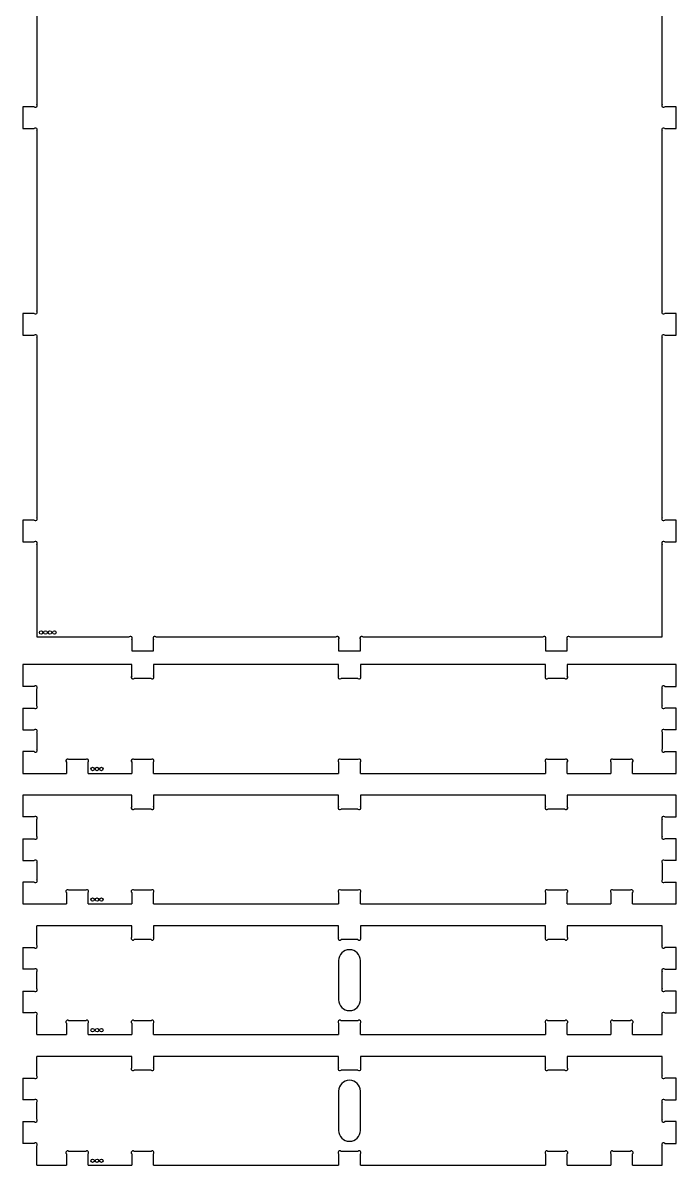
# Model space of a CAD drawing. Header units: inches. Extents: x 3.8 to 27, y 0.2 to 46.7.
# Drawn here: x 3.85 to 15.66, y 0.16 to 20.83 of the extents above; entities that cross this region are included whole.
import ezdxf

# ---------------------------------------------------------------- set-up
doc = ezdxf.new("R2010")
doc.units = ezdxf.units.IN
doc.header["$MEASUREMENT"] = 0
doc.layers.add('FORMAT', color=7, linetype='Continuous')

msp = doc.modelspace()

# ---------------------------------------------------------------- linework, layer by layer
at = {"color": 7, "linetype": 'Continuous', "lineweight": 25}
for p, q in [((3.848, 6.854), (3.848, 6.461)), ((5.817, 6.854), (3.848, 6.854)), ((5.817, 6.649), (5.817, 6.854)), ((6.211, 6.854), (6.211, 6.649)), ((9.557, 6.854), (6.211, 6.854)), ((9.557, 6.649), (9.557, 6.854)), ((9.951, 6.854), (9.951, 6.649)), ((13.297, 6.854), (9.951, 6.854)), ((13.297, 6.649), (13.297, 6.854)), ((13.691, 6.854), (13.691, 6.649)), ((15.659, 6.854), (13.691, 6.854)), ((15.659, 6.461), (15.659, 6.854)), ((4.054, 6.461), (3.848, 6.461)), ((4.098, 6.111), (4.098, 6.417)), ((6.166, 6.604), (5.861, 6.604)), ((9.906, 6.604), (9.601, 6.604)), ((13.647, 6.604), (13.341, 6.604)), ((15.409, 6.111), (15.409, 6.417)), ((15.454, 6.461), (15.659, 6.461)), ((3.848, 6.067), (3.848, 5.673)), ((3.848, 6.067), (4.054, 6.067)), ((15.659, 6.067), (15.454, 6.067)), ((15.659, 5.673), (15.659, 6.067)), ((3.848, 5.673), (4.054, 5.673)), ((4.098, 5.629), (4.098, 5.324)), ((15.409, 5.629), (15.409, 5.324)), ((15.659, 5.673), (15.454, 5.673)), ((3.848, 5.28), (3.848, 4.886)), ((4.054, 5.28), (3.848, 5.28)), ((15.454, 5.28), (15.659, 5.28)), ((15.659, 4.886), (15.659, 5.28)), ((4.636, 5.092), (4.636, 4.886)), ((4.985, 5.136), (4.68, 5.136)), ((5.029, 4.886), (5.029, 5.092)), ((5.817, 5.092), (5.817, 4.886)), ((6.166, 5.136), (5.861, 5.136)), ((6.211, 4.886), (6.211, 5.092)), ((9.557, 5.092), (9.557, 4.886)), ((9.906, 5.136), (9.601, 5.136)), ((9.951, 4.886), (9.951, 5.092)), ((13.297, 5.092), (13.297, 4.886)), ((13.647, 5.136), (13.341, 5.136)), ((13.691, 4.886), (13.691, 5.092)), ((14.478, 5.092), (14.478, 4.886)), ((14.828, 5.136), (14.522, 5.136)), ((14.872, 4.886), (14.872, 5.092)), ((3.848, 4.886), (4.636, 4.886)), ((5.029, 4.886), (5.817, 4.886)), ((6.211, 4.886), (9.557, 4.886)), ((9.951, 4.886), (13.297, 4.886)), ((13.691, 4.886), (14.478, 4.886)), ((14.872, 4.886), (15.659, 4.886)), ((4.098, 1.78), (4.098, 2.13)), ((5.817, 2.13), (4.098, 2.13)), ((5.817, 1.924), (5.817, 2.13)), ((6.211, 2.13), (6.211, 1.924)), ((9.557, 2.13), (6.211, 2.13)), ((9.557, 1.924), (9.557, 2.13)), ((9.951, 2.13), (9.951, 1.924)), ((13.297, 2.13), (9.951, 2.13)), ((13.297, 1.924), (13.297, 2.13)), ((13.691, 2.13), (13.691, 1.924)), ((15.409, 2.13), (13.691, 2.13)), ((15.409, 1.78), (15.409, 2.13)), ((6.166, 1.88), (5.861, 1.88)), ((9.906, 1.88), (9.601, 1.88)), ((13.647, 1.88), (13.341, 1.88)), ((3.848, 1.736), (3.848, 1.343)), ((3.848, 1.736), (4.054, 1.736)), ((15.659, 1.736), (15.454, 1.736)), ((15.659, 1.343), (15.659, 1.736)), ((9.557, 1.5), (9.557, 0.791)), ((9.951, 0.791), (9.951, 1.5)), ((4.054, 1.343), (3.848, 1.343)), ((4.098, 0.993), (4.098, 1.298)), ((15.409, 0.993), (15.409, 1.298)), ((15.454, 1.343), (15.659, 1.343)), ((3.848, 0.949), (3.848, 0.555)), ((3.848, 0.949), (4.054, 0.949)), ((15.659, 0.949), (15.454, 0.949)), ((15.659, 0.555), (15.659, 0.949)), ((4.054, 0.555), (3.848, 0.555)), ((4.098, 0.161), (4.098, 0.511)), ((15.409, 0.161), (15.409, 0.511)), ((15.454, 0.555), (15.659, 0.555)), ((4.636, 0.367), (4.636, 0.161)), ((4.985, 0.411), (4.68, 0.411)), ((5.029, 0.161), (5.029, 0.367)), ((5.817, 0.367), (5.817, 0.161)), ((6.166, 0.411), (5.861, 0.411)), ((6.211, 0.161), (6.211, 0.367)), ((9.557, 0.367), (9.557, 0.161)), ((9.906, 0.411), (9.601, 0.411)), ((9.951, 0.161), (9.951, 0.367)), ((13.297, 0.367), (13.297, 0.161)), ((13.647, 0.411), (13.341, 0.411)), ((13.691, 0.161), (13.691, 0.367)), ((14.478, 0.367), (14.478, 0.161)), ((14.828, 0.411), (14.522, 0.411)), ((14.872, 0.161), (14.872, 0.367)), ((4.098, 0.161), (4.636, 0.161)), ((5.029, 0.161), (5.817, 0.161)), ((6.211, 0.161), (9.557, 0.161)), ((9.951, 0.161), (13.297, 0.161)), ((13.691, 0.161), (14.478, 0.161)), ((14.872, 0.161), (15.409, 0.161))]:
    msp.add_line(p, q, dxfattribs=at)
for centre in [(5.109, 4.966), (5.189, 4.966), (5.269, 4.966), (5.109, 0.241), (5.189, 0.241), (5.269, 0.241)]:
    msp.add_circle(centre, 0.0312, dxfattribs=at)
for centre, radius, start, end in [((5.839, 6.626), 0.0313, 134.7488, 315.2512), ((6.189, 6.626), 0.0313, 224.7488, 45.2512), ((9.579, 6.626), 0.0313, 134.7488, 315.2512), ((9.929, 6.626), 0.0313, 224.7488, 45.2512), ((13.319, 6.626), 0.0313, 134.7488, 315.2512), ((13.669, 6.626), 0.0312, 224.7488, 45.2512), ((4.076, 6.439), 0.0313, 314.7488, 135.2512), ((15.431, 6.439), 0.0313, 44.7488, 225.2512), ((4.076, 6.089), 0.0313, 224.7488, 45.2512), ((15.431, 6.089), 0.0313, 134.7488, 315.2512), ((4.076, 5.651), 0.0313, 314.7488, 135.2512), ((15.431, 5.651), 0.0313, 44.7488, 225.2512), ((4.076, 5.302), 0.0313, 224.7488, 45.2512), ((15.431, 5.302), 0.0313, 134.7488, 315.2512), ((4.658, 5.114), 0.0313, 44.7488, 225.2512), ((5.007, 5.114), 0.0313, 314.7488, 135.2512), ((5.839, 5.114), 0.0313, 44.7488, 225.2512), ((6.189, 5.114), 0.0313, 314.7488, 135.2512), ((9.579, 5.114), 0.0313, 44.7488, 225.2512), ((9.929, 5.114), 0.0313, 314.7488, 135.2512), ((13.319, 5.114), 0.0313, 44.7488, 225.2512), ((13.669, 5.114), 0.0313, 314.7488, 135.2512), ((14.5, 5.114), 0.0313, 44.7488, 225.2512), ((14.85, 5.114), 0.0313, 314.7488, 135.2512), ((5.839, 1.902), 0.0313, 134.7488, 315.2512), ((6.189, 1.902), 0.0313, 224.7488, 45.2512), ((9.579, 1.902), 0.0313, 134.7488, 315.2512), ((9.929, 1.902), 0.0313, 224.7488, 45.2512), ((13.319, 1.902), 0.0313, 134.7488, 315.2512), ((13.669, 1.902), 0.0313, 224.7488, 45.2512), ((4.076, 1.758), 0.0313, 224.7488, 45.2512), ((9.754, 1.5), 0.197, 0, 180), ((15.431, 1.758), 0.0312, 134.7488, 315.2512), ((4.076, 1.321), 0.0313, 314.7488, 135.2512), ((15.431, 1.321), 0.0313, 44.7488, 225.2512), ((4.076, 0.971), 0.0313, 224.7488, 45.2512), ((15.431, 0.971), 0.0312, 134.7488, 315.2512), ((9.754, 0.791), 0.197, 180, 0), ((4.076, 0.533), 0.0313, 314.7488, 135.2512), ((4.658, 0.389), 0.0313, 44.7488, 225.2512), ((5.007, 0.389), 0.0313, 314.7488, 135.2512), ((5.839, 0.389), 0.0313, 44.7488, 225.2512), ((6.189, 0.389), 0.0313, 314.7488, 135.2512), ((9.579, 0.389), 0.0313, 44.7488, 225.2512), ((9.929, 0.389), 0.0313, 314.7488, 135.2512), ((13.319, 0.389), 0.0312, 44.7488, 225.2512), ((13.669, 0.389), 0.0312, 314.7488, 135.2512), ((14.5, 0.389), 0.0313, 44.7488, 225.2512), ((14.85, 0.389), 0.0313, 314.7488, 135.2512), ((15.431, 0.533), 0.0312, 44.7488, 225.2512)]:
    msp.add_arc(centre, radius, start, end, dxfattribs=at)
at = {"layer": 'FORMAT', "linetype": 'Continuous', "lineweight": 25}
for p, q in [((4.098, 21.028), (4.098, 19.353)), ((15.409, 19.353), (15.409, 21.028)), ((3.848, 19.309), (3.848, 18.915)), ((4.054, 19.309), (3.848, 19.309)), ((15.659, 19.309), (15.454, 19.309)), ((15.659, 18.915), (15.659, 19.309)), ((3.848, 18.915), (4.054, 18.915)), ((4.098, 18.871), (4.098, 15.613)), ((15.409, 15.613), (15.409, 18.871)), ((15.454, 18.915), (15.659, 18.915)), ((3.848, 15.569), (3.848, 15.175)), ((4.054, 15.569), (3.848, 15.569)), ((15.659, 15.569), (15.454, 15.569)), ((15.659, 15.175), (15.659, 15.569)), ((3.848, 15.175), (4.054, 15.175)), ((4.098, 15.131), (4.098, 11.873)), ((15.409, 11.873), (15.409, 15.131)), ((15.454, 15.175), (15.659, 15.175)), ((3.848, 11.829), (3.848, 11.435)), ((4.054, 11.829), (3.848, 11.829)), ((15.659, 11.829), (15.454, 11.829)), ((15.659, 11.435), (15.659, 11.829)), ((3.848, 11.435), (4.054, 11.435)), ((4.098, 11.391), (4.098, 9.717)), ((15.409, 9.717), (15.409, 11.391)), ((15.454, 11.435), (15.659, 11.435)), ((4.098, 9.717), (5.773, 9.717)), ((6.255, 9.717), (9.513, 9.717)), ((9.995, 9.717), (13.253, 9.717)), ((13.735, 9.717), (15.409, 9.717)), ((5.817, 9.672), (5.817, 9.467)), ((6.211, 9.467), (6.211, 9.672)), ((9.557, 9.672), (9.557, 9.467)), ((9.951, 9.467), (9.951, 9.672)), ((13.297, 9.672), (13.297, 9.467)), ((13.691, 9.467), (13.691, 9.672)), ((5.817, 9.467), (6.211, 9.467)), ((9.557, 9.467), (9.951, 9.467)), ((13.297, 9.467), (13.691, 9.467)), ((3.848, 9.217), (3.848, 8.823)), ((5.817, 9.217), (3.848, 9.217)), ((5.817, 9.011), (5.817, 9.217)), ((9.557, 9.217), (6.211, 9.217)), ((6.211, 9.217), (6.211, 9.011)), ((9.557, 9.011), (9.557, 9.217)), ((13.297, 9.217), (9.951, 9.217)), ((9.951, 9.217), (9.951, 9.011)), ((13.297, 9.011), (13.297, 9.217)), ((15.659, 9.217), (13.691, 9.217)), ((13.691, 9.217), (13.691, 9.011)), ((15.659, 8.823), (15.659, 9.217)), ((6.166, 8.967), (5.861, 8.967)), ((9.906, 8.967), (9.601, 8.967)), ((13.647, 8.967), (13.341, 8.967)), ((4.054, 8.823), (3.848, 8.823)), ((4.098, 8.473), (4.098, 8.779)), ((15.409, 8.473), (15.409, 8.779)), ((15.454, 8.823), (15.659, 8.823)), ((3.848, 8.429), (3.848, 8.036)), ((3.848, 8.429), (4.054, 8.429)), ((15.659, 8.429), (15.454, 8.429)), ((15.659, 8.036), (15.659, 8.429)), ((3.848, 8.036), (4.054, 8.036)), ((4.098, 7.991), (4.098, 7.686)), ((15.409, 7.991), (15.409, 7.686)), ((15.659, 8.036), (15.454, 8.036)), ((3.848, 7.642), (3.848, 7.248)), ((4.054, 7.642), (3.848, 7.642)), ((4.636, 7.454), (4.636, 7.248)), ((4.985, 7.498), (4.68, 7.498)), ((5.029, 7.248), (5.029, 7.454)), ((5.817, 7.454), (5.817, 7.248)), ((6.166, 7.498), (5.861, 7.498)), ((6.211, 7.248), (6.211, 7.454)), ((9.557, 7.454), (9.557, 7.248)), ((9.906, 7.498), (9.601, 7.498)), ((9.951, 7.248), (9.951, 7.454)), ((13.297, 7.454), (13.297, 7.248)), ((13.647, 7.498), (13.341, 7.498)), ((13.691, 7.248), (13.691, 7.454)), ((14.478, 7.454), (14.478, 7.248)), ((14.828, 7.498), (14.522, 7.498)), ((14.872, 7.248), (14.872, 7.454)), ((15.454, 7.642), (15.659, 7.642)), ((15.659, 7.248), (15.659, 7.642)), ((3.848, 7.248), (4.636, 7.248)), ((5.029, 7.248), (5.817, 7.248)), ((6.211, 7.248), (9.557, 7.248)), ((9.951, 7.248), (13.297, 7.248)), ((13.691, 7.248), (14.478, 7.248)), ((14.872, 7.248), (15.659, 7.248)), ((4.098, 4.143), (4.098, 4.492)), ((5.817, 4.492), (4.098, 4.492)), ((5.817, 4.286), (5.817, 4.492)), ((6.211, 4.492), (6.211, 4.286)), ((9.557, 4.492), (6.211, 4.492)), ((9.557, 4.286), (9.557, 4.492)), ((9.951, 4.492), (9.951, 4.286)), ((13.297, 4.492), (9.951, 4.492)), ((13.297, 4.286), (13.297, 4.492)), ((13.691, 4.492), (13.691, 4.286)), ((15.409, 4.492), (13.691, 4.492)), ((15.409, 4.143), (15.409, 4.492)), ((6.166, 4.242), (5.861, 4.242)), ((9.906, 4.242), (9.601, 4.242)), ((13.647, 4.242), (13.341, 4.242)), ((3.848, 4.098), (3.848, 3.705)), ((3.848, 4.098), (4.054, 4.098)), ((15.659, 4.098), (15.454, 4.098)), ((15.659, 3.705), (15.659, 4.098)), ((9.557, 3.862), (9.557, 3.154)), ((9.951, 3.154), (9.951, 3.862)), ((4.054, 3.705), (3.848, 3.705)), ((4.098, 3.355), (4.098, 3.661)), ((15.409, 3.355), (15.409, 3.661)), ((15.454, 3.705), (15.659, 3.705)), ((3.848, 3.311), (3.848, 2.917)), ((3.848, 3.311), (4.054, 3.311)), ((15.659, 3.311), (15.454, 3.311)), ((15.659, 2.917), (15.659, 3.311)), ((4.054, 2.917), (3.848, 2.917)), ((15.454, 2.917), (15.659, 2.917)), ((4.098, 2.524), (4.098, 2.873)), ((4.636, 2.73), (4.636, 2.524)), ((4.985, 2.774), (4.68, 2.774)), ((5.029, 2.524), (5.029, 2.73)), ((5.817, 2.73), (5.817, 2.524)), ((6.166, 2.774), (5.861, 2.774)), ((6.211, 2.524), (6.211, 2.73)), ((9.557, 2.73), (9.557, 2.524)), ((9.906, 2.774), (9.601, 2.774)), ((9.951, 2.524), (9.951, 2.73)), ((13.297, 2.73), (13.297, 2.524)), ((13.647, 2.774), (13.341, 2.774)), ((13.691, 2.524), (13.691, 2.73)), ((14.478, 2.73), (14.478, 2.524)), ((14.828, 2.774), (14.522, 2.774)), ((14.872, 2.524), (14.872, 2.73)), ((15.409, 2.524), (15.409, 2.873)), ((4.098, 2.524), (4.636, 2.524)), ((5.029, 2.524), (5.817, 2.524)), ((6.211, 2.524), (9.557, 2.524)), ((9.951, 2.524), (13.297, 2.524)), ((13.691, 2.524), (14.478, 2.524)), ((14.872, 2.524), (15.409, 2.524))]:
    msp.add_line(p, q, dxfattribs=at)
for centre in [(4.178, 9.797), (4.258, 9.797), (4.338, 9.797), (4.418, 9.797), (5.109, 7.328), (5.189, 7.328), (5.269, 7.328), (5.109, 2.604), (5.189, 2.604), (5.269, 2.604)]:
    msp.add_circle(centre, 0.0312, dxfattribs=at)
for centre, radius, start, end in [((4.076, 19.331), 0.0313, 224.7488, 45.2512), ((15.431, 19.331), 0.0313, 134.7488, 315.2512), ((4.076, 18.893), 0.0313, 314.7488, 135.2512), ((15.431, 18.893), 0.0313, 44.7488, 225.2512), ((4.076, 15.591), 0.0312, 224.7488, 45.2512), ((15.431, 15.591), 0.0313, 134.7488, 315.2512), ((4.076, 15.153), 0.0312, 314.7488, 135.2512), ((15.431, 15.153), 0.0313, 44.7488, 225.2512), ((4.076, 11.851), 0.0312, 224.7488, 45.2512), ((15.431, 11.851), 0.0312, 134.7488, 315.2512), ((4.076, 11.413), 0.0312, 314.7488, 135.2512), ((15.431, 11.413), 0.0313, 44.7488, 225.2512), ((5.795, 9.695), 0.0313, 314.7488, 135.2512), ((6.233, 9.695), 0.0312, 44.7488, 225.2512), ((9.535, 9.695), 0.0312, 314.7488, 135.2512), ((9.973, 9.695), 0.0312, 44.7488, 225.2512), ((13.275, 9.695), 0.0312, 314.7488, 135.2512), ((13.713, 9.695), 0.0313, 44.7488, 225.2512), ((5.839, 8.989), 0.0313, 134.7488, 315.2512), ((6.189, 8.989), 0.0313, 224.7488, 45.2512), ((9.579, 8.989), 0.0312, 134.7488, 315.2512), ((9.929, 8.989), 0.0312, 224.7488, 45.2512), ((13.319, 8.989), 0.0312, 134.7488, 315.2512), ((13.669, 8.989), 0.0312, 224.7488, 45.2512), ((4.076, 8.801), 0.0313, 314.7488, 135.2512), ((15.431, 8.801), 0.0313, 44.7488, 225.2512), ((4.076, 8.451), 0.0313, 224.7488, 45.2512), ((15.431, 8.451), 0.0313, 134.7488, 315.2512), ((4.076, 8.014), 0.0313, 314.7488, 135.2512), ((15.431, 8.014), 0.0313, 44.7488, 225.2512), ((4.076, 7.664), 0.0313, 224.7488, 45.2512), ((15.431, 7.664), 0.0313, 134.7488, 315.2512), ((4.658, 7.476), 0.0313, 44.7488, 225.2512), ((5.007, 7.476), 0.0313, 314.7488, 135.2512), ((5.839, 7.476), 0.0313, 44.7488, 225.2512), ((6.189, 7.476), 0.0313, 314.7488, 135.2512), ((9.579, 7.476), 0.0313, 44.7488, 225.2512), ((9.929, 7.476), 0.0313, 314.7488, 135.2512), ((13.319, 7.476), 0.0313, 44.7488, 225.2512), ((13.669, 7.476), 0.0313, 314.7488, 135.2512), ((14.5, 7.476), 0.0313, 44.7488, 225.2512), ((14.85, 7.476), 0.0313, 314.7488, 135.2512), ((4.076, 4.12), 0.0313, 224.7488, 45.2512), ((5.839, 4.264), 0.0313, 134.7488, 315.2512), ((6.189, 4.264), 0.0313, 224.7488, 45.2512), ((9.579, 4.264), 0.0313, 134.7488, 315.2512), ((9.929, 4.264), 0.0313, 224.7488, 45.2512), ((13.319, 4.264), 0.0312, 134.7488, 315.2512), ((13.669, 4.264), 0.0312, 224.7488, 45.2512), ((15.431, 4.12), 0.0313, 134.7488, 315.2512), ((9.754, 3.862), 0.197, 0, 180), ((4.076, 3.683), 0.0313, 314.7488, 135.2512), ((15.431, 3.683), 0.0313, 44.7488, 225.2512), ((4.076, 3.333), 0.0313, 224.7488, 45.2512), ((15.431, 3.333), 0.0312, 134.7488, 315.2512), ((9.754, 3.154), 0.197, 180, 0), ((4.076, 2.895), 0.0313, 314.7488, 135.2512), ((15.431, 2.895), 0.0312, 44.7488, 225.2512), ((4.658, 2.752), 0.0313, 44.7488, 225.2512), ((5.007, 2.752), 0.0313, 314.7488, 135.2512), ((5.839, 2.752), 0.0313, 44.7488, 225.2512), ((6.189, 2.752), 0.0312, 314.7488, 135.2512), ((9.579, 2.752), 0.0313, 44.7488, 225.2512), ((9.929, 2.752), 0.0313, 314.7488, 135.2512), ((13.319, 2.752), 0.0313, 44.7488, 225.2512), ((13.669, 2.752), 0.0313, 314.7488, 135.2512), ((14.5, 2.752), 0.0313, 44.7488, 225.2512), ((14.85, 2.752), 0.0313, 314.7488, 135.2512)]:
    msp.add_arc(centre, radius, start, end, dxfattribs=at)

doc.saveas('drawing.dxf')
